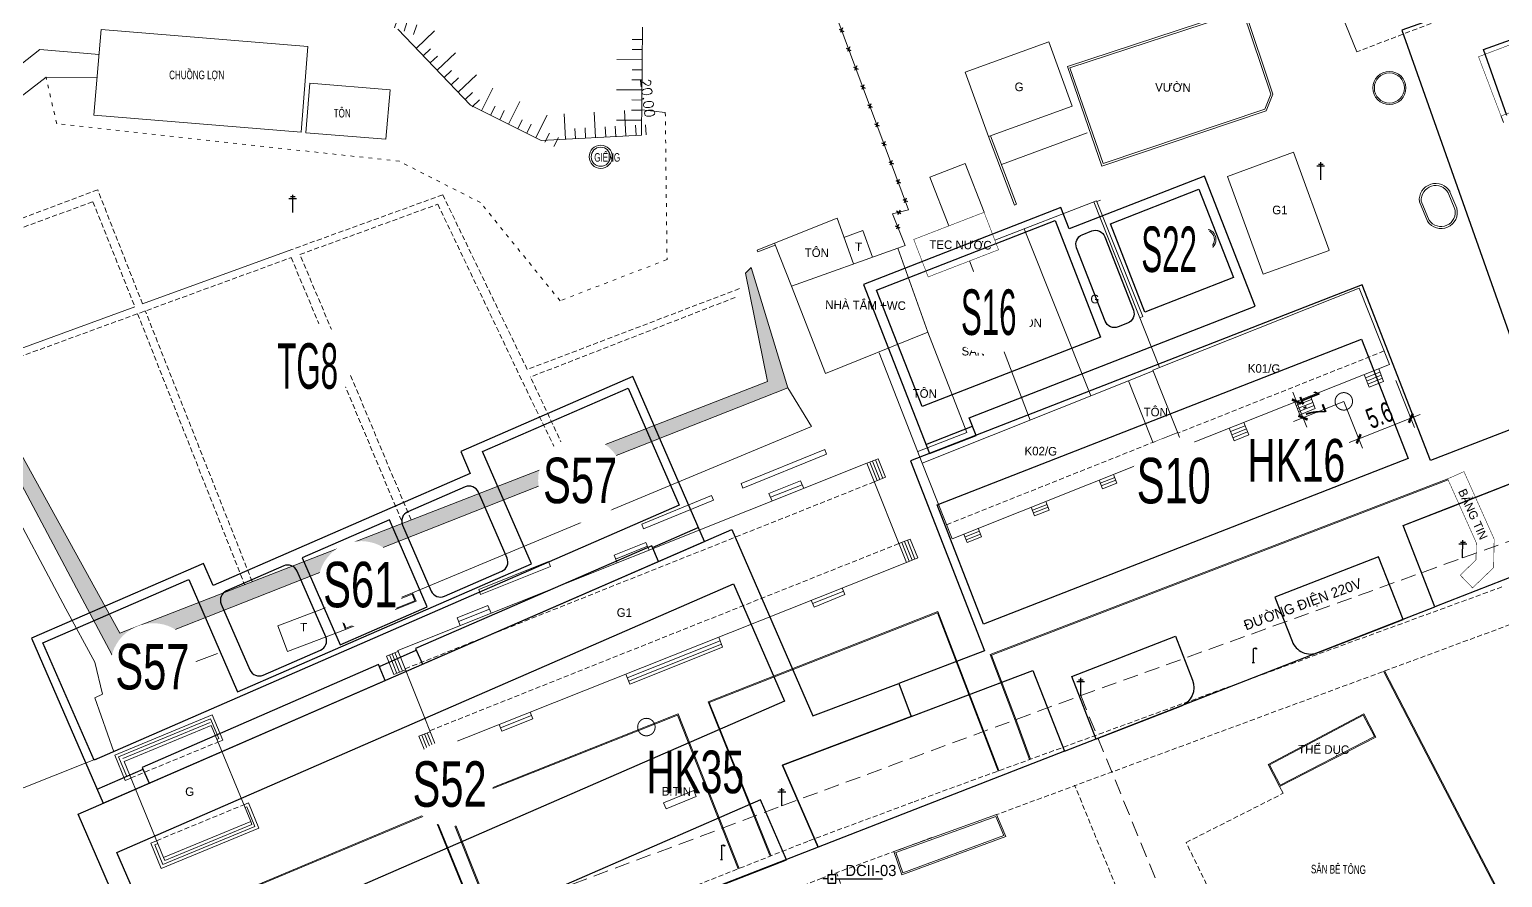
# Model space of a CAD drawing. Header units: inches. Extents: x 496359 to 501064, y 2374078 to 2377203.
# Drawn here: x 498577.7 to 498723.6, y 2376400.1 to 2376484 of the extents above; entities that cross this region are included whole.
import ezdxf
from ezdxf.enums import TextEntityAlignment as Align

# ---------------------------------------------------------------- set-up
doc = ezdxf.new("R2010")
doc.units = ezdxf.units.IN
doc.header["$MEASUREMENT"] = 0
doc.linetypes.add('ACAD_ISO03W100', pattern=[30, 12, -18])
doc.linetypes.add('DASHED', pattern=[0.75, 0.5, -0.25])
for name, color, linetype in [('cd', 7, 'Continuous'), ('chu', 6, 'Continuous'), ('MANH', 147, 'Continuous'), ('MOC - DC2', 1, 'Continuous'), ('NOI', 2, 'Continuous'), ('tl', 8, 'Continuous')]:
    doc.layers.add(name, color=color, linetype=linetype)
for name, color, linetype, lineweight in [('EG Text2', 7, 'Continuous', 18), ('ISO', 252, 'Continuous', 20), ('LC Dim', 8, 'Continuous', 18), ('LC Net dam 1', 30, 'Continuous', 30), ('LC Net manh', 239, 'Continuous', 5), ('manh1', 67, 'Continuous', 13)]:
    doc.layers.add(name, color=color, linetype=linetype, lineweight=lineweight)
doc.styles.add('dien giai', font='', dxfattribs={"width": 0.8})
doc.styles.add('EG Hai', font='')
doc.styles.get("Standard").update_dxf_attribs({"font": 'vnsimli.shx', "height": 2})
doc.styles.add('style1', font='')
doc.styles.get('dien giai').set_extended_font_data('.VnArial NarrowH')
doc.styles.get('EG Hai').set_extended_font_data('.VnArial NarrowH')
doc.styles.get('style1').set_extended_font_data('.VnAvantH')
doc.dimstyles.new('DIM300', dxfattribs={"dimscale": 0.5, "dimtxt": 2, "dimasz": 0.007, "dimexe": 1, "dimexo": 0, "dimgap": 0.4, "dimtad": 1, "dimtoh": 1, "dimdec": 1, "dimzin": 1, "dimdsep": 46, "dimtxsty": 'dien giai', "dimblk": 'rowdim', "dimcen": 2.5, "dimclrd": 256, "dimclre": 256, "dimclrt": 2, "dimazin": 0, "dimtfac": 1, "dimtdec": 1, "dimtix": 1, "dimtmove": 2, "dimatfit": 0, "dimldrblk": 'dot leader', "dimfxl": 2, "dimtolj": 1, "dimtzin": 0, "dimlwd": -1, "dimlwe": -1, "dimarcsym": 1})

# ---------------------------------------------------------------- blocks, each defined once
blk = doc.blocks.new('cdien')
at = {"layer": 'cd', "extrusion": (-0.000518657, 0.000768986, 1)}
for p, q in [((-0.46, 3.14, 0), (0.49, 3.14, 0)), ((0, 0), (0, 3.5, 0)), ((-0.8, 2.78, 0), (0.76, 2.78, 0))]:
    blk.add_line(p, q, dxfattribs=at)
blk = doc.blocks.new('r')
at = {"layer": 'tl', "color": 7}
for points in [[(0.18, -0.18), (-0.18, 0.18)], [(0.18, 0.18), (-0.18, -0.18)]]:
    blk.add_lwpolyline(points, dxfattribs=at)
blk = doc.blocks.new('t2')
at = {"layer": 'tl', "color": 250, "lineweight": 0}
for p, q in [((-2, 0), (-2, -1)), ((-1, 0), (-1, -1)), ((0, 0), (0, -2.5))]:
    blk.add_line(p, q, dxfattribs=at)
blk = doc.blocks.new('chieusang')
at = {"layer": 'cd', "extrusion": (-0.000518657, 0.000768986, 1)}
for p, q in [((-0.2, 0, 0), (0.2, 0, 0)), ((-0.03, 2.38, 0), (0.1, 2.57, 0)), ((-0.03, 2.38, 0), (-0.03, 0.03, 0)), ((0.1, 2.57, 0), (0.34, 2.61, 0)), ((0.34, 2.44, 0), (0.34, 2.61, 0)), ((0.34, 2.61, 0), (0.56, 2.54, 0)), ((0.54, 2.37, 0), (0.34, 2.44, 0)), ((0.58, 2.47, 0), (0.54, 2.37, 0)), ((0.56, 2.54, 0), (0.58, 2.47, 0))]:
    blk.add_line(p, q, dxfattribs=at)
blk = doc.blocks.new('MOC')
at = {"layer": 'MOC - DC2'}
for points in [[(-0.4, 0), (-0.9, 0)], [(0, 0.4), (0, 0.9)], [(0.4, 0), (5.03, 0)], [(0, -0.4), (0, -0.9)]]:
    blk.add_lwpolyline(points, dxfattribs=at)
blk.add_lwpolyline([(-0.4, -0.4), (0.4, -0.4), (0.4, 0.4), (-0.4, 0.4)], close=True, dxfattribs=at)
blk.add_circle((0, 0), 0.0868, dxfattribs=at)
blk = doc.blocks.new('Nền HT mới')
at = {"layer": 'MANH', "lineweight": 0}
h = blk.add_hatch(dxfattribs=at)
h.set_pattern_fill('HONEY', color=8, scale=3, style=0)
h.set_pattern_definition([(0, (200.56042, 141.38282), (0.5625, 0.3247595), [0.375, -0.75]), (120, (200.56042, 141.38282), (-0.5625, 0.3247595), [0.375, -0.75]), (60, (200.56042, 141.38282), (1e-09, 0.649519), [-0.75, 0.375])])
h.paths.add_polyline_path([(267.55, 167.78), (263.92, 179.69), (263.36, 179.13), (265.52, 168.41), (201.35, 143.5), (180.43, 181.37), (179.98, 181.17), (180.06, 180.84), (191.61, 158.22), (197.64, 146.89), (200.56, 141.38)])
at = {"layer": 'MANH', "lineweight": 0, "elevation": -28.38}
for points in [[(253.14, 203.49), (253.03, 192.81), (243.1, 192.28), (236.1, 195.76), (228.91, 203.3)], [(279.16, 181.88), (277.9, 185), (279.5, 185.39), (271.85, 205.88), (280.48, 210.16)], [(298.65, 189.74), (295.23, 199.58), (312.73, 205.34), (315.6, 196.85), (314.93, 195.2), (298.65, 189.74)], [(198.8, 194.77), (199.5, 203.25)], [(199.5, 203.25), (220, 201.56)], [(219.31, 193.08), (220, 201.56)], [(285.1, 199.03), (293.39, 202.05)], [(295.71, 195.68), (293.39, 202.05)], [(174.83, 185.66), (179.6, 190.38), (193.42, 201.27), (199.3, 200.78)], [(194.05, 198.55), (181.26, 188.68), (179.45, 183.48)], [(194.05, 198.55), (199.11, 198.51)], [(287.43, 192.66), (285.1, 199.03)], [(220.19, 197.95), (219.79, 193.04)], [(228.13, 197.3), (220.19, 197.95)], [(227.72, 192.39), (228.13, 197.3)], [(287.43, 192.66), (295.71, 195.68)], [(198.8, 194.77), (219.31, 193.08)], [(255.4, 195.05), (253.06, 195.32)], [(227.72, 192.39), (219.79, 193.04)], [(290, 185.88), (287.43, 192.66)], [(290.18, 185.95), (287.61, 192.73)], [(288.69, 189.89), (297.2, 193.02)], [(286.98, 185.16), (285.11, 189.98), (281.62, 188.63), (283.48, 183.81)], [(311.11, 188.72), (317.62, 191.11)], [(317.62, 191.11), (321.15, 181.4)], [(311.11, 188.72), (314.64, 179.02)], [(332.94, 187.1), (333.62, 185.48)], [(333.13, 187.18), (333.81, 185.56)], [(298.13, 186.3), (288.04, 182.41)], [(290, 185.88), (290.18, 185.95)], [(297.85, 186.19), (304.37, 169.78)], [(298.13, 186.3), (302.69, 174.83)], [(298.52, 186.36), (298.15, 186.24)], [(330.1, 186.21), (330.9, 184.27)], [(330.29, 186.25), (331.08, 184.35)], [(272.42, 184.57), (266.22, 182.09)], [(272.42, 184.57), (274.03, 180.05)], [(273.09, 182.68), (274.97, 183.36)], [(274.97, 183.36), (275.91, 180.72)], [(290.94, 183.53), (297.54, 166.98)], [(265.52, 168.41), (201.35, 143.5), (180.43, 181.37)], [(218.39, 181.47), (203.61, 176.08)], [(266.22, 182.09), (264.49, 181.41), (264.49, 181.41)], [(264.56, 181.23), (264.49, 181.41)], [(266.29, 181.9), (264.56, 181.23)], [(266.22, 182.09), (267.91, 177.86)], [(278.44, 181.62), (267.91, 177.86)], [(278.44, 181.62), (279.16, 181.88)], [(281.41, 173.3), (278.44, 181.62)], [(314.64, 179.02), (321.16, 181.39)], [(265.52, 168.41), (263.36, 179.13), (263.92, 179.69)], [(267.55, 167.78), (263.92, 179.69)], [(291.54, 164.58), (285.55, 180.35)], [(281.41, 173.3), (271.26, 169.2), (267.91, 177.86)], [(324.15, 177.64), (303.71, 169.52)], [(327.15, 170.09), (324.15, 177.64)], [(202.85, 175.8), (186.76, 169.92)], [(302.41, 174.72), (302.69, 174.83)], [(281.41, 173.3), (285.27, 163.37)], [(280.85, 160.32), (276.6, 171.24)], [(301.29, 168.47), (303.73, 169.45)], [(306.7, 161.97), (303.7, 169.52)], [(327.15, 170.09), (306.71, 161.96)], [(326.2, 169.34), (324.75, 168.76)], [(326.56, 168.42), (326.07, 169.66)], [(280.85, 160.32), (301.29, 168.47)], [(304.26, 160.99), (301.29, 168.47)], [(325.12, 167.84), (324.62, 169.09)], [(326.32, 169.03), (324.87, 168.45)], [(326.44, 168.72), (325, 168.15)], [(326.56, 168.42), (325.12, 167.84)], [(267.55, 167.78), (200.56, 141.38), (197.64, 146.89), (191.61, 158.22)], [(230.37, 147.48), (269.89, 163.96), (267.55, 167.78)], [(318.27, 165.12), (317.77, 166.36)], [(319.42, 166.64), (317.9, 166.04)], [(319.79, 165.72), (319.3, 166.97)], [(319.55, 166.34), (318.02, 165.73)], [(319.67, 166.03), (318.15, 165.43)], [(319.79, 165.72), (318.27, 165.12)], [(311.75, 162.53), (311.26, 163.77)], [(312.84, 164.03), (311.39, 163.45)], [(312.96, 163.72), (311.51, 163.14)], [(313.2, 163.11), (312.71, 164.35)], [(285.27, 163.37), (280.4, 161.47)], [(303.71, 162.38), (306.16, 163.35)], [(313.08, 163.41), (311.63, 162.84)], [(313.2, 163.11), (311.75, 162.53)], [(271.2, 161.68), (262.9, 158.31)], [(271.38, 161.21), (263.08, 157.85)], [(271.38, 161.21), (271.2, 161.68)], [(275.37, 160.31), (276.49, 160.75)], [(276.66, 158.7), (275.93, 160.53)], [(276.94, 158.81), (276.21, 160.64)], [(277.22, 158.92), (276.49, 160.75)], [(283.82, 152.84), (304.26, 160.99)], [(275.37, 160.31), (228.89, 141.78)], [(279.28, 150.5), (275.37, 160.31)], [(276.38, 158.59), (275.65, 160.42)], [(283.82, 152.84), (280.85, 160.32)], [(300.14, 158.35), (299.8, 159.2)], [(189.76, 157.64), (196.02, 145.91), (198.89, 140.6), (199.65, 137.44)], [(263.08, 157.85), (262.9, 158.31)], [(268.8, 158.58), (265.67, 157.33)], [(265.83, 156.95), (268.95, 158.19)], [(268.8, 158.58), (269.11, 157.81)], [(276.09, 158.47), (277.22, 158.92)], [(332.91, 158.76), (287.57, 141.36)], [(332.95, 158.67), (287.7, 141.3)], [(298.7, 157.78), (298.37, 158.63)], [(298.48, 158.33), (299.92, 158.91)], [(298.59, 158.06), (300.03, 158.63)], [(298.7, 157.78), (300.14, 158.35)], [(259.97, 157.13), (253.06, 154.28)], [(260.16, 156.66), (253.25, 153.81)], [(260.16, 156.66), (259.97, 157.13)], [(265.67, 157.33), (265.98, 156.56)], [(291.77, 155.67), (293.22, 156.24)], [(293.44, 155.68), (293.1, 156.53)], [(291.99, 155.11), (291.65, 155.96)], [(291.88, 155.39), (293.33, 155.96)], [(291.99, 155.11), (293.44, 155.68)], [(253.25, 153.81), (253.06, 154.28)], [(285.31, 152.45), (284.97, 153.3)], [(285.09, 153.01), (286.51, 153.58)], [(285.2, 152.73), (286.62, 153.3)], [(286.73, 153.02), (286.4, 153.87)], [(250.32, 151.21), (253.48, 152.47)], [(250.47, 150.83), (253.64, 152.09)], [(253.48, 152.47), (253.79, 151.71)], [(278.54, 152.36), (279.66, 152.8)], [(279.56, 150.61), (278.82, 152.47)], [(279.84, 150.72), (279.1, 152.58)], [(280.12, 150.83), (279.38, 152.69)], [(280.4, 150.95), (279.66, 152.8)], [(285.31, 152.45), (286.73, 153.02)], [(285.31, 152.45), (286.73, 153.02)], [(279.28, 150.5), (232.79, 132)], [(236.91, 147.8), (243.83, 150.57)], [(244.01, 150.1), (243.83, 150.57)], [(250.32, 151.21), (250.62, 150.44)], [(279.28, 150.5), (280.4, 150.95)], [(237.1, 147.33), (244.01, 150.1)], [(223.39, 144.69), (230.37, 147.48)], [(230.71, 146.64), (230.37, 147.48)], [(236.91, 147.8), (237.1, 147.33)], [(269.99, 146.41), (273.07, 147.64)], [(273.2, 147.3), (272.93, 147.97)], [(217.02, 144.22), (222.75, 146.38)], [(223.71, 143.84), (222.75, 146.38)], [(223.51, 144.63), (230.31, 147.35)], [(223.71, 143.84), (230.71, 146.64)], [(223.76, 143.97), (230.58, 146.7)], [(230.58, 146.7), (230.31, 147.35)], [(234.77, 145.01), (237.83, 146.23)], [(237.83, 146.23), (238.14, 145.47)], [(270.13, 146.07), (269.86, 146.75)], [(273.2, 147.3), (270.13, 146.07)], [(223.76, 143.97), (223.51, 144.63)], [(234.77, 145.01), (235.07, 144.24)], [(234.92, 144.63), (237.99, 145.85)], [(265.74, 121.48), (259.63, 136.68), (282.4, 145.63), (288.45, 129.88)], [(265.84, 121.51), (259.76, 136.62), (282.35, 145.5), (288.36, 129.84)], [(217.97, 141.68), (217.02, 144.22)], [(217.97, 141.68), (223.71, 143.84)], [(261.08, 142.1), (260.69, 143.1)], [(228.9, 141.67), (227.79, 141.22)], [(229.36, 139.73), (228.62, 141.56)], [(232.79, 132), (228.89, 141.78)], [(260.84, 142.72), (251.63, 139.05)], [(260.96, 142.41), (251.75, 138.74)], [(261.08, 142.1), (251.87, 138.44)], [(200.56, 141.38), (203.38, 138.61), (211.03, 141.46)], [(228.52, 139.39), (227.79, 141.22)], [(228.8, 139.5), (228.07, 141.33)], [(229.08, 139.62), (228.34, 141.44)], [(290, 135.04), (287.57, 141.36)], [(290.09, 135.07), (287.7, 141.3)], [(229.65, 139.85), (228.52, 139.39)], [(251.87, 138.44), (251.48, 139.44)], [(356.93, 109.71), (345.34, 103.48), (326.55, 139.71)], [(355.86, 109.24), (345.38, 103.62), (326.64, 139.75)], [(199.65, 137.44), (198.89, 137.08), (200.76, 131.73), (185.87, 125.83)], [(202.46, 129.14), (201.88, 128.9), (200.85, 131.41), (210.52, 135.39), (211.55, 132.89), (211.08, 132.69)], [(202.34, 129.42), (202.04, 129.29), (201.24, 131.24), (210.36, 135), (211.16, 133.05), (210.96, 132.97)], [(201.65, 131.09), (210.3, 134.65)], [(201.78, 130.79), (210.42, 134.35)], [(201.78, 130.79), (210.42, 134.35)], [(214.33, 124.85), (210.42, 134.35)], [(262.71, 120.19), (256.67, 135.49), (233.77, 126.4), (239.9, 110.97)], [(262.61, 120.15), (256.61, 135.36), (233.9, 126.35), (240, 111.01)], [(239.21, 133.79), (238.95, 134.45)], [(239.08, 134.11), (242.15, 135.34)], [(242.28, 135.01), (239.21, 133.79)], [(242.28, 135.01), (242.02, 135.67)], [(290, 135.04), (291.48, 130.97)], [(290.09, 135.07), (291.58, 131.01)], [(316.26, 128.31), (315.13, 130.5), (324.59, 135.51), (325.78, 133.2), (316.26, 128.31)], [(232.1, 133.73), (230.99, 133.28)], [(231.74, 131.43), (230.99, 133.28)], [(232.02, 131.54), (231.27, 133.4)], [(232.29, 131.65), (231.55, 133.51)], [(232.57, 131.77), (231.82, 133.62)], [(325.78, 133.2), (316.26, 128.31)], [(232.85, 131.88), (231.74, 131.43)], [(201.78, 130.79), (205.69, 121.29)], [(255.23, 126.69), (258.22, 127.91)], [(255.47, 126.08), (258.47, 127.3)], [(258.47, 127.3), (258.22, 127.91)], [(316.61, 127.63), (316.26, 128.31)], [(205.01, 122.94), (204.43, 122.7), (205.46, 120.2), (215.14, 124.18), (214.11, 126.69), (213.63, 126.49)], [(205.12, 122.66), (204.82, 122.54), (205.62, 120.59), (214.75, 124.35), (213.94, 126.29), (213.74, 126.21)], [(219.76, 102.37), (217.76, 107.11), (213.42, 117.91), (232.37, 125.85), (238.67, 110.46)], [(219.85, 102.41), (217.85, 107.15), (213.55, 117.86), (232.32, 125.72), (238.58, 110.43)], [(255.47, 126.08), (255.23, 126.69)], [(205.69, 121.29), (214.33, 124.85)], [(205.81, 120.99), (214.45, 124.55)], [(214.33, 124.85), (214.45, 124.55)], [(205.69, 121.29), (205.81, 120.99)]]:
    blk.add_lwpolyline(points, dxfattribs=at)
at = {"layer": 'MANH', "color": 2, "linetype": 'DASHED', "lineweight": 0, "elevation": -28.38}
blk.add_lwpolyline([(383.69, 232.97), (386.63, 224.98), (323.9, 201.05)], dxfattribs=at)
at = {"layer": 'MANH', "color": 1, "linetype": 'DASHED', "lineweight": 0, "ltscale": 3, "elevation": -28.38}
for points in [[(92.05, 52.59), (119.84, 64.48), (146.69, 76.35), (173.15, 88.06), (201.06, 100.39), (229.35, 112.33), (266.95, 126.39), (296.55, 137.3), (334.39, 150.94), (394.99, 172.54), (493.57, 208.22), (554.51, 229.52), (562.77, 214.46), (570.46, 194.28), (580.63, 169.79), (591.55, 141.92), (602.45, 113.39), (610.19, 94.18)], [(296.55, 137.3), (308.63, 107.72), (320.94, 78.75), (295.28, 58.9), (270.43, 45.09), (239.68, 32.37), (209.79, 20.25), (183.93, 9.6), (120.59, -15.78), (90.69, -27.72), (65.23, -38.06), (38.28, -49.14), (9.68, -60.81), (-18.05, -71.82), (-45.98, -83.15), (-74.53, -95.17)]]:
    blk.add_lwpolyline(points, dxfattribs=at)
at = {"layer": 'MANH', "color": 2, "lineweight": 0, "elevation": -28.38}
for points in [[(323.9, 201.05), (319.69, 211.43), (319.26, 212.5)], [(338.43, 194.06), (338.19, 194.69)]]:
    blk.add_lwpolyline(points, dxfattribs=at)
at = {"layer": 'MANH', "color": 2, "lineweight": 0, "const_width": 0.05, "elevation": -28.38}
blk.add_lwpolyline([(370.18, 189.29), (366.1, 187.74), (360.26, 203.08), (364.32, 204.62), (362.12, 210.5), (356.19, 208.25), (355.61, 209.78), (341.31, 204.35), (341.89, 202.81), (335.96, 200.56), (338.19, 194.69), (342.25, 196.23), (348.08, 180.89), (343.79, 179.26), (347.6, 169.96), (373.75, 179.9), (370.18, 189.29)], dxfattribs=at)
at = {"layer": 'MANH', "lineweight": 0, "elevation": -28.38}
for points in [[(298.77, 190), (295.49, 199.45), (312.61, 205.08), (315.38, 196.85), (314.78, 195.36)], [(316.3, 128.45), (315.27, 130.46), (324.54, 135.38), (325.64, 133.25)], [(278.04, 121.86), (278.84, 119.56), (289.12, 123.36), (288.22, 125.52)], [(278.23, 121.77), (278.93, 119.75), (288.92, 123.44), (288.13, 125.33)]]:
    blk.add_lwpolyline(points, close=True, dxfattribs=at)
at = {"layer": 'MANH', "linetype": 'ACAD_ISO03W100', "lineweight": 0, "ltscale": 0.03, "elevation": -28.38}
blk.add_lwpolyline([(255.4, 195.05), (255.57, 180.48), (244.97, 176.4), (237.08, 186.13), (229.05, 190.21), (195.11, 193.93), (194.05, 198.55)], dxfattribs=at)
at = {"layer": 'MANH', "linetype": 'DASHED', "lineweight": 0, "elevation": -28.38}
for points in [[(203.61, 176.08), (199.17, 187.38), (180.88, 180.55)], [(262.74, 177.6), (241.72, 169.59), (233.35, 186.89), (218.39, 181.47)], [(181.28, 179.83), (198.7, 186.21), (202.85, 175.8)], [(219.21, 180.98), (232.86, 185.96), (241.09, 168.72)], [(230.21, 154.7), (219.21, 180.98)], [(187.12, 169.27), (218.33, 180.67), (229.38, 154.38)], [(262.32, 176.73), (242.04, 168.85)], [(203.12, 175.12), (213.72, 148.3)], [(214.47, 148.6), (203.88, 175.4)], [(326.62, 171.43), (306.18, 163.3)], [(245.1, 160.48), (241.09, 168.72)], [(245.85, 160.77), (242.04, 168.85)], [(283.27, 154.23), (303.71, 162.38)], [(276.09, 158.47), (229.61, 139.95)], [(278.54, 152.36), (232.06, 133.83)], [(202.45, 129.15), (211.09, 132.71)], [(319.87, 69.79), (295.95, 128.45)], [(335.13, 112.35), (334.48, 113.62), (326.09, 109.26), (325.61, 110.2), (315.64, 105.15), (306.99, 122.76), (316.61, 127.63)], [(205.01, 122.94), (213.65, 126.5)]]:
    blk.add_lwpolyline(points, dxfattribs=at)
at = {"layer": 'MANH', "color": 1, "linetype": 'DASHED', "lineweight": 0, "const_width": 0.05, "elevation": -28.38}
blk.add_lwpolyline([(288.41, 181.45), (281.44, 178.76), (280.01, 182.47), (286.98, 185.16), (288.41, 181.45)], dxfattribs=at)
at = {"layer": 'MANH', "lineweight": 0, "const_width": 0.05, "elevation": -28.38}
blk.add_lwpolyline([(332.91, 158.76), (335.74, 152.44), (335.71, 150.74), (334.15, 149.23), (335.37, 147.97), (337.46, 149.98), (337.51, 152.8), (334.52, 159.48), (332.93, 158.78)], dxfattribs=at)
at = {"layer": 'MANH', "color": 3, "linetype": 'DASHED', "lineweight": 0, "elevation": -28.38}
for points in [[(116.69, 56.56), (131.71, 63.03), (142.08, 67.57), (154.42, 73.1), (167.02, 78.93), (181.02, 85.32), (193.82, 91.09), (206.39, 96.65), (218.78, 102.04), (232.2, 107.82), (246.18, 113.54), (258.58, 118.56), (269.62, 122.92), (280.04, 126.8), (338.39, 148.1)], [(339.11, 144.35), (288.22, 125.52)], [(281.81, 123.25), (270.9, 119.23), (260.65, 115.16), (247.18, 109.64), (234.16, 104.27), (219.66, 98.25), (208.12, 93.11), (195.09, 87.28), (183.09, 81.93), (168.15, 75.15), (156.14, 69.52), (143.07, 63.7), (130.27, 58.14)], [(278.04, 121.86), (278.04, 121.86)], [(275.54, 111.75), (272.35, 119.75)]]:
    blk.add_lwpolyline(points, dxfattribs=at)
at = {"layer": 'MANH', "lineweight": 0}
for centre, radius in [((327.13, 197.47, -2.05), 1.64), ((327.13, 197.47, -2.05), 1.49), ((249, 190.66, -8.48), 1.15), ((249, 190.66, -8.48), 0.948), ((308.89, 182.46, -1.98), 1.06), ((308.89, 182.46, -1.98), 0.915)]:
    blk.add_circle(centre, radius, dxfattribs=at)
for centre, radius, start, end in [((331.72, 186.38, -2.09), 1.63, 29.6501, 186.0163), ((331.72, 186.38, -2.09), 1.43, 29.6501, 184.8893), ((332.25, 185.16, -2.09), 1.61, 213.3469, 14.4511), ((332.25, 185.16, -2.09), 1.41, 213.3469, 14.4511)]:
    blk.add_arc(centre, radius, start, end, dxfattribs=at)
at = {"layer": 'cd', "lineweight": 0}
for name, p, xscale, yscale, zscale, rotation in [('cdien', (320.33, 188.37, -1.99), 0.5, 0.5, 0.5, 359.8940276752251), ('cdien', (218.5, 185.14, -4.66), 0.5, 0.5, 0.5, 0.152441407077486), ('cdien', (334.39, 150.94, -0.85), 0.5, 0.5, 0.5, 359.2672157837458), ('chieusang', (313.66, 140.59, -1.48), 0.5499999999883585, 0.5499999999883585, 0.5499999999883585, 359.8380142929382), ('cdien', (296.55, 137.3, -1.6), 0.5, 0.5, 0.5, 359.8940276752251), ('cdien', (266.95, 126.39, -1.52), 0.5, 0.5, 0.5, 0.152441407077486), ('chieusang', (260.97, 121.08, -1.32), 0.5499999999883585, 0.5499999999883585, 0.5499999999883585, 359.8380142929382)]:
    blk.add_blockref(name, p, dxfattribs=dict(at, xscale=xscale, yscale=yscale, zscale=zscale, rotation=rotation))
at = {"layer": 'MOC - DC2', "lineweight": 0}
blk.add_blockref('MOC', (271.89, 119.15, -1.51), dxfattribs=at)
at = {"layer": 'NOI', "lineweight": 0}
for name, p, rotation in [('t2', (228.57, 203.42, -28.38), 161.0178611551371), ('t2', (230.73, 201.39, -28.38), 133.6685437151883), ('r', (272.86, 203.18, -2.26), 110.4797575865311), ('t2', (253.11, 200.27, -28.38), 269.4067388070168), ('r', (273.56, 201.3, -2.26), 110.4797575865311), ('t2', (232.8, 199.22, -28.38), 133.6685437151883), ('t2', (234.88, 197.05, -28.38), 133.6685437151883), ('t2', (253.08, 197.27, -28.38), 269.4067388070168), ('r', (274.26, 199.43, -2.26), 110.4797575865311), ('t2', (237.2, 195.22, -28.38), 153.5511473736087), ('r', (274.96, 197.56, -2.26), 110.4797575865311), ('t2', (239.88, 193.88, -28.38), 153.5511473736087), ('t2', (253.05, 194.27, -28.38), 269.4067388070168), ('r', (275.66, 195.68, -2.26), 110.4797575865311), ('t2', (242.57, 192.55, -28.38), 153.5511473736087), ('t2', (245.5, 192.41, -28.38), 183.0368467842198), ('t2', (248.5, 192.57, -28.38), 183.0368467842198), ('t2', (251.5, 192.73, -28.38), 183.0368467842198), ('r', (276.36, 193.81, -2.26), 110.4797575865311), ('r', (277.06, 191.94, -2.26), 110.4797575865311), ('r', (277.76, 190.06, -2.26), 110.4797575865311), ('r', (278.46, 188.19, -2.26), 110.4797575865311), ('r', (278.52, 185.15, -2.26), 13.66678110070635), ('r', (279.16, 186.32, -2.26), 110.4797575865311), ('r', (278.41, 183.73, -2.26), 111.8372890909935)]:
    blk.add_blockref(name, p, dxfattribs=dict(at, rotation=rotation))
at = {"layer": 'chu', "color": 6, "lineweight": 0, "style": 'style1', "width": 0.7}
for s, p in [('CHUåNG LîN', (206.25, 198.34, -28.38)), ('T¤N', (222.55, 194.55, -28.38)), ('GIÕNG', (248.36, 190.17, -28.38))]:
    blk.add_text(s, height=0.85, dxfattribs=at).set_placement(p)
at = {"layer": 'chu', "color": 6, "lineweight": 0, "style": 'style1'}
for s, height, rotation, p in [('G', 0.85, 359.2672, (290, 197.16, -28.38)), ('V¦êN', 0.85, 359.2672, (303.92, 197.12, -28.38)), ('G1', 0.85, 359.2672, (315.52, 184.97, -28.38)), ('TEC N¦íC', 0.85, 359.2672, (281.55, 181.55, -28.38)), ('T¤N', 0.85, 359.2672, (269.2, 180.75, -28.38)), ('T', 0.85, 359.2672, (274.2, 181.32, -28.38)), ('NHµ T¾M +WC', 0.85, 359.2672, (271.24, 175.59, -28.38)), ('G', 0.85, 359.2672, (297.51, 176.15, -28.38)), ('T¤N', 0.85, 359.2672, (290.3, 173.81, -28.38)), ('S¢N', 0.85, 359.2672, (284.74, 170.99, -28.38)), ('K01/G', 0.85, 359.2672, (313.1, 169.29, -28.38)), ('T¤N', 0.85, 359.2672, (279.9, 166.81, -28.38)), ('T¤N', 0.85, 359.2672, (302.78, 164.97, -28.38)), ('K02/G', 0.85, 359.2672, (290.98, 161.11, -28.38)), ('B¶NG TIN', 0.85, 294.2264, (333.92, 157.54, -28.38)), ('§¦êNG §IÖN 220V', 1, 20.2362, (312.93, 143.75, -28.38)), ('G1', 0.85, 359.2672, (250.58, 145.11, -28.38)), ('T', 0.85, 359.2672, (219.21, 143.66, -28.38)), ('THÓ DôC', 0.85, 359.2672, (318.09, 131.58, -28.38)), ('G', 0.85, 359.2672, (207.83, 127.38, -28.38)), ('B.TIN', 0.85, 359.2672, (255.04, 127.41, -28.38))]:
    blk.add_text(s, height=height, rotation=rotation, dxfattribs=at).set_placement(p)
blk.add_text('HOA', height=0.85, dxfattribs=at).set_placement((225.78, 145.31, -1.66))
at = {"layer": 'chu', "color": 6, "lineweight": 0, "style": 'style1', "width": 0.7}
blk.add_text('S¢N B£ T¤NG', height=0.85, rotation=359.2672, dxfattribs=at).set_placement((319.36, 119.71, -28.38))
at = {"layer": 'manh1', "lineweight": 0}
blk.add_text('20.00', height=1, rotation=277.1475, dxfattribs=at).set_placement((253.66, 196.47, -28.38), align=Align.MIDDLE)
at = {"layer": 'MOC - DC2', "lineweight": 0, "style": 'style1'}
blk.add_text('DCII-03', height=1.1, dxfattribs=at).set_placement((273.23, 119.44, -1.51))
blk = doc.blocks.new('rowdim')
blk.add_line((-200, 0), (200, 0))
at = {"const_width": 50}
blk.add_lwpolyline([(-71, -71), (71, 71)], dxfattribs=at)
blk = doc.blocks.new('*D351')
at = {"layer": 'Defpoints', "color": 0, "transparency": 16777216}
for p in [(498713.08, 2376449.26), (498707.92, 2376447.21), (498714.56, 2376445.55)]:
    blk.add_point(p, dxfattribs=at)
at = {"layer": 'LC Dim', "transparency": 16777216}
for p, q in [((498713.08, 2376449.26), (498714.93, 2376444.62)), ((498707.92, 2376447.21), (498709.76, 2376442.57)), ((498709.4, 2376443.5), (498714.55, 2376445.55))]:
    blk.add_line(p, q, dxfattribs=at)
at = {"layer": 'LC Dim', "transparency": 16777216, "xscale": 0.005, "yscale": 0.005, "zscale": 0.005}
for p, rotation in [((498714.56, 2376445.55), 21.67430378849573), ((498709.39, 2376443.5), 201.6743037884957)]:
    blk.add_blockref('rowdim', p, dxfattribs=dict(at, rotation=rotation))
at = {"layer": 'LC Dim', "color": 2, "transparency": 16777216, "insert": (498711.45, 2376445.84), "char_height": 2, "attachment_point": 5, "rotation": 21.6743, "style": 'dien giai'}
blk.add_mtext('\\A1;5.6', dxfattribs=at)
blk = doc.blocks.new('dot leader')
at = {"const_width": 50}
blk.add_lwpolyline([(-25, 0, 1), (25, 0, 1)], format="xyb", close=True, dxfattribs=at)
blk = doc.blocks.new('*D352')
at = {"layer": 'Defpoints', "color": 0, "transparency": 16777216}
for p in [(498707.28, 2376448.81), (498703.23, 2376447.2), (498707.92, 2376447.21)]:
    blk.add_point(p, dxfattribs=at)
at = {"layer": 'LC Dim', "transparency": 16777216}
for p, q in [((498707.28, 2376448.81), (498702.3, 2376446.83)), ((498707.92, 2376447.21), (498702.94, 2376445.23)), ((498703.23, 2376447.2), (498703.23, 2376447.21)), ((498703.87, 2376445.6), (498703.23, 2376447.2)), ((498703.87, 2376445.59), (498703.87, 2376445.59))]:
    blk.add_line(p, q, dxfattribs=at)
at = {"layer": 'LC Dim', "transparency": 16777216, "xscale": 0.005, "yscale": 0.005, "zscale": 0.005}
for p, rotation in [((498703.23, 2376447.2), 291.6743037824426), ((498703.87, 2376445.6), 111.6743037824426)]:
    blk.add_blockref('rowdim', p, dxfattribs=dict(at, rotation=rotation))
at = {"layer": 'LC Dim', "color": 2, "transparency": 16777216, "insert": (498704.85, 2376446.92), "char_height": 2, "attachment_point": 5, "rotation": 291.6743, "style": 'dien giai'}
blk.add_mtext('\\A1;1.7', dxfattribs=at)

msp = doc.modelspace()

# ---------------------------------------------------------------- linework, layer by layer
at = {"layer": 'LC Net dam 1'}
for points in [[(498771.23, 2376446.61), (498753.09, 2376497.91), (498713.66, 2376483.97), (498731.81, 2376432.67), (498735.86, 2376434.25)], [(498731.81, 2376432.67), (498716.92, 2376426.87), (498713.79, 2376434.91), (498728.93, 2376440.81)], [(498616.63, 2376421.18), (498640.04, 2376431.37), (498639.36, 2376432.92), (498615.95, 2376422.74)], [(498677.11, 2376420.57), (498680.23, 2376412.57), (498655.84, 2376403.06), (498652.31, 2376411.18)]]:
    msp.add_lwpolyline(points, close=True, dxfattribs=at)
for points in [[(498724.07, 2376475.53), (498721.76, 2376482.06), (498724.42, 2376483)], [(498666.52, 2376442.95), (498671.13, 2376444.75)], [(498639.44, 2376432.74), (498643.97, 2376434.71)], [(498612.37, 2376420.96), (498616.03, 2376422.56)], [(498584.43, 2376408.8), (498588.96, 2376410.78)]]:
    msp.add_lwpolyline(points, dxfattribs=at)
at = {"layer": 'LC Net dam 1', "const_width": 0.1}
for points in [[(498707.05, 2376447.21, 1), (498708.78, 2376447.21, 1)], [(498637.96, 2376414.96, 1), (498639.69, 2376414.96, 1)]]:
    msp.add_lwpolyline(points, format="xyb", close=True, dxfattribs=at)
at = {"layer": 'LC Net dam 1'}
for points in [[(498701.09, 2376427.81), (498702.79, 2376423.46, 0.414214), (498705.38, 2376422.33), (498713.78, 2376425.6), (498711.36, 2376431.81)], [(498680.97, 2376419.97), (498691.24, 2376423.97), (498692.93, 2376419.62, -0.414213), (498691.79, 2376417.03), (498683.39, 2376413.76)], [(498650.12, 2376407.75), (498630.11, 2376399.04), (498631.59, 2376395.63, 0.402893), (498634.15, 2376394.57), (498652.71, 2376401.8)]]:
    msp.add_lwpolyline(points, format="xyb", close=True, dxfattribs=at)

# ---------------------------------------------------------------- block references
at = {"layer": 'LC Net manh'}
msp.add_blockref('Nền HT mới', (498385.3, 2376280.77, 2.92), dxfattribs=at)

# ---------------------------------------------------------------- texts
at = {"layer": 'EG Text2', "style": 'EG Hai', "width": 0.8}
for s, p in [('hk16', (498703.21, 2376441.37, -25.45)), ('hk35', (498643.66, 2376410.52, 83.84))]:
    msp.add_text(s, height=4.224, rotation=0, dxfattribs=at).set_placement(p, align=Align.MIDDLE_CENTER)

# ---------------------------------------------------------------- dimensions: what is measured, and where the dimension line sits
at = {"layer": 'LC Dim'}
for p2, distance, picture, middle in [((498707.28, 2376448.81, -25.45), 4.36, '*D352', (498704.85, 2376446.92, -25.45)), ((498713.08, 2376449.26, -25.45), -3.99, '*D351', (498711.45, 2376445.84, -25.45))]:
    dim = msp.add_aligned_dim(p1=(498707.92, 2376447.21, -25.45), p2=p2, distance=distance, dimstyle='DIM300', override={"dimscale": 1, "dimasz": 0.005, "dimpost": ''}, dxfattribs=at)
    dim.commit()
    dim.dimension.update_dxf_attribs({"geometry": picture, "text_midpoint": middle})

# ---------------------------------------------------------------- next in the draw order: wipeouts: each hides what was drawn before it
at = {"ltscale": 500}
for points, z in [([(498687.69, 2376459.33), (498687.23, 2376459.88), (498686.97, 2376460.28), (498686.74, 2376460.77), (498686.57, 2376461.3), (498686.48, 2376461.79), (498686.45, 2376462.23), (498686.47, 2376462.76), (498686.53, 2376463.17), (498686.68, 2376463.74), (498686.81, 2376464.05), (498687.03, 2376464.49), (498687.3, 2376464.88), (498687.68, 2376465.32), (498688.08, 2376465.68), (498688.56, 2376466), (498689.01, 2376466.23), (498689.45, 2376466.39), (498689.84, 2376466.49), (498690.35, 2376466.56), (498690.78, 2376466.57), (498691.19, 2376466.54), (498691.73, 2376466.44), (498692.14, 2376466.31), (498692.53, 2376466.15), (498693.11, 2376465.8), (498693.37, 2376465.61), (498693.67, 2376465.34), (498693.93, 2376465.06), (498694.19, 2376464.71), (498694.44, 2376464.3), (498694.6, 2376463.96), (498694.72, 2376463.61), (498694.84, 2376463.16), (498694.9, 2376462.75), (498694.92, 2376462.17), (498694.86, 2376461.62), (498694.76, 2376461.19), (498694.65, 2376460.84), (498694.45, 2376460.39), (498694.23, 2376460.01), (498694.02, 2376459.73), (498693.69, 2376459.34), (498693.42, 2376459.1), (498693.01, 2376458.79), (498692.74, 2376458.63), (498692.48, 2376458.5), (498692.18, 2376458.37), (498691.83, 2376458.25), (498691.5, 2376458.17), (498691.15, 2376458.12), (498690.8, 2376458.1), (498690.51, 2376458.1), (498690.08, 2376458.14), (498689.72, 2376458.21), (498689.31, 2376458.32), (498688.92, 2376458.48), (498688.44, 2376458.74), (498688.22, 2376458.88), (498687.91, 2376459.12)], -373.04), ([(498669.82, 2376453.1), (498669.36, 2376453.65), (498669.11, 2376454.05), (498668.87, 2376454.55), (498668.7, 2376455.07), (498668.61, 2376455.57), (498668.58, 2376456.01), (498668.6, 2376456.53), (498668.66, 2376456.94), (498668.82, 2376457.51), (498668.94, 2376457.83), (498669.16, 2376458.26), (498669.43, 2376458.66), (498669.81, 2376459.09), (498670.22, 2376459.45), (498670.69, 2376459.77), (498671.14, 2376460), (498671.58, 2376460.16), (498671.97, 2376460.26), (498672.48, 2376460.33), (498672.91, 2376460.34), (498673.32, 2376460.31), (498673.86, 2376460.21), (498674.27, 2376460.08), (498674.66, 2376459.92), (498675.25, 2376459.57), (498675.51, 2376459.38), (498675.8, 2376459.11), (498676.06, 2376458.83), (498676.32, 2376458.48), (498676.57, 2376458.07), (498676.73, 2376457.73), (498676.86, 2376457.38), (498676.97, 2376456.93), (498677.03, 2376456.52), (498677.05, 2376455.94), (498676.99, 2376455.39), (498676.89, 2376454.96), (498676.78, 2376454.61), (498676.58, 2376454.16), (498676.36, 2376453.79), (498676.16, 2376453.5), (498675.82, 2376453.11), (498675.55, 2376452.87), (498675.15, 2376452.57), (498674.87, 2376452.4), (498674.62, 2376452.27), (498674.31, 2376452.14), (498673.96, 2376452.03), (498673.63, 2376451.95), (498673.28, 2376451.89), (498672.93, 2376451.87), (498672.64, 2376451.87), (498672.21, 2376451.91), (498671.85, 2376451.98), (498671.44, 2376452.09), (498671.05, 2376452.25), (498670.57, 2376452.51), (498670.35, 2376452.65), (498670.05, 2376452.89)], -406.18), ([(498602.35, 2376447.77), (498601.89, 2376448.32), (498601.63, 2376448.72), (498601.4, 2376449.21), (498601.23, 2376449.74), (498601.14, 2376450.23), (498601.1, 2376450.67), (498601.13, 2376451.2), (498601.19, 2376451.61), (498601.34, 2376452.18), (498601.47, 2376452.49), (498601.69, 2376452.93), (498601.96, 2376453.32), (498602.34, 2376453.76), (498602.74, 2376454.12), (498603.21, 2376454.44), (498603.67, 2376454.67), (498604.11, 2376454.83), (498604.5, 2376454.93), (498605.01, 2376455), (498605.44, 2376455.01), (498605.85, 2376454.98), (498606.39, 2376454.88), (498606.8, 2376454.75), (498607.19, 2376454.59), (498607.77, 2376454.24), (498608.03, 2376454.05), (498608.33, 2376453.78), (498608.59, 2376453.5), (498608.85, 2376453.15), (498609.1, 2376452.74), (498609.26, 2376452.4), (498609.38, 2376452.05), (498609.5, 2376451.59), (498609.56, 2376451.19), (498609.58, 2376450.61), (498609.52, 2376450.06), (498609.42, 2376449.63), (498609.31, 2376449.28), (498609.11, 2376448.83), (498608.89, 2376448.45), (498608.68, 2376448.17), (498608.35, 2376447.78), (498608.08, 2376447.54), (498607.67, 2376447.23), (498607.4, 2376447.06), (498607.14, 2376446.94), (498606.84, 2376446.81), (498606.49, 2376446.69), (498606.16, 2376446.61), (498605.81, 2376446.56), (498605.46, 2376446.54), (498605.17, 2376446.54), (498604.74, 2376446.58), (498604.38, 2376446.65), (498603.97, 2376446.76), (498603.58, 2376446.92), (498603.1, 2376447.18), (498602.88, 2376447.32), (498602.57, 2376447.56)], -268.4), ([(498629.34, 2376436.44), (498628.88, 2376436.99), (498628.63, 2376437.39), (498628.39, 2376437.88), (498628.22, 2376438.41), (498628.13, 2376438.9), (498628.1, 2376439.34), (498628.12, 2376439.87), (498628.18, 2376440.28), (498628.34, 2376440.85), (498628.46, 2376441.17), (498628.68, 2376441.6), (498628.95, 2376441.99), (498629.33, 2376442.43), (498629.73, 2376442.79), (498630.21, 2376443.11), (498630.66, 2376443.34), (498631.1, 2376443.5), (498631.49, 2376443.6), (498632, 2376443.67), (498632.43, 2376443.68), (498632.84, 2376443.65), (498633.38, 2376443.55), (498633.79, 2376443.42), (498634.18, 2376443.26), (498634.77, 2376442.91), (498635.03, 2376442.72), (498635.32, 2376442.45), (498635.58, 2376442.17), (498635.84, 2376441.82), (498636.09, 2376441.41), (498636.25, 2376441.07), (498636.38, 2376440.72), (498636.49, 2376440.27), (498636.55, 2376439.86), (498636.57, 2376439.28), (498636.51, 2376438.73), (498636.41, 2376438.3), (498636.3, 2376437.95), (498636.1, 2376437.5), (498635.88, 2376437.12), (498635.67, 2376436.84), (498635.34, 2376436.45), (498635.07, 2376436.21), (498634.67, 2376435.9), (498634.39, 2376435.74), (498634.14, 2376435.61), (498633.83, 2376435.48), (498633.48, 2376435.36), (498633.15, 2376435.28), (498632.8, 2376435.23), (498632.45, 2376435.21), (498632.16, 2376435.21), (498631.73, 2376435.25), (498631.37, 2376435.32), (498630.96, 2376435.43), (498630.57, 2376435.59), (498630.09, 2376435.85), (498629.87, 2376435.99), (498629.56, 2376436.23)], -373.04), ([(498688.15, 2376436.42), (498687.69, 2376436.97), (498687.44, 2376437.37), (498687.2, 2376437.87), (498687.03, 2376438.39), (498686.94, 2376438.89), (498686.91, 2376439.33), (498686.93, 2376439.85), (498686.99, 2376440.26), (498687.15, 2376440.83), (498687.27, 2376441.15), (498687.5, 2376441.58), (498687.76, 2376441.98), (498688.14, 2376442.42), (498688.55, 2376442.77), (498689.02, 2376443.09), (498689.47, 2376443.32), (498689.91, 2376443.48), (498690.3, 2376443.58), (498690.81, 2376443.65), (498691.24, 2376443.66), (498691.65, 2376443.63), (498692.19, 2376443.53), (498692.61, 2376443.4), (498692.99, 2376443.24), (498693.58, 2376442.9), (498693.84, 2376442.7), (498694.13, 2376442.43), (498694.39, 2376442.15), (498694.65, 2376441.8), (498694.9, 2376441.39), (498695.06, 2376441.05), (498695.19, 2376440.7), (498695.3, 2376440.25), (498695.36, 2376439.85), (498695.38, 2376439.27), (498695.32, 2376438.72), (498695.22, 2376438.28), (498695.11, 2376437.93), (498694.91, 2376437.48), (498694.69, 2376437.11), (498694.49, 2376436.82), (498694.15, 2376436.44), (498693.89, 2376436.19), (498693.48, 2376435.89), (498693.2, 2376435.72), (498692.95, 2376435.59), (498692.64, 2376435.46), (498692.29, 2376435.35), (498691.96, 2376435.27), (498691.61, 2376435.21), (498691.26, 2376435.19), (498690.97, 2376435.19), (498690.54, 2376435.23), (498690.18, 2376435.3), (498689.77, 2376435.42), (498689.38, 2376435.57), (498688.9, 2376435.83), (498688.68, 2376435.98), (498688.38, 2376436.22)], -265.66), ([(498607.56, 2376426.13), (498607.1, 2376426.68), (498606.85, 2376427.08), (498606.61, 2376427.57), (498606.44, 2376428.1), (498606.35, 2376428.59), (498606.32, 2376429.03), (498606.34, 2376429.56), (498606.4, 2376429.97), (498606.56, 2376430.54), (498606.68, 2376430.85), (498606.9, 2376431.29), (498607.17, 2376431.68), (498607.55, 2376432.12), (498607.95, 2376432.48), (498608.43, 2376432.8), (498608.88, 2376433.03), (498609.32, 2376433.19), (498609.71, 2376433.29), (498610.22, 2376433.36), (498610.65, 2376433.37), (498611.06, 2376433.34), (498611.6, 2376433.24), (498612.01, 2376433.11), (498612.4, 2376432.95), (498612.98, 2376432.6), (498613.25, 2376432.41), (498613.54, 2376432.14), (498613.8, 2376431.86), (498614.06, 2376431.51), (498614.31, 2376431.1), (498614.47, 2376430.76), (498614.59, 2376430.41), (498614.71, 2376429.96), (498614.77, 2376429.55), (498614.79, 2376428.97), (498614.73, 2376428.42), (498614.63, 2376427.99), (498614.52, 2376427.64), (498614.32, 2376427.19), (498614.1, 2376426.81), (498613.89, 2376426.53), (498613.56, 2376426.14), (498613.29, 2376425.9), (498612.89, 2376425.59), (498612.61, 2376425.43), (498612.36, 2376425.3), (498612.05, 2376425.17), (498611.7, 2376425.05), (498611.37, 2376424.97), (498611.02, 2376424.92), (498610.67, 2376424.9), (498610.38, 2376424.9), (498609.95, 2376424.94), (498609.59, 2376425.01), (498609.18, 2376425.12), (498608.79, 2376425.28), (498608.31, 2376425.54), (498608.09, 2376425.68), (498607.78, 2376425.92)], -373.04), ([(498586.98, 2376418), (498586.51, 2376418.55), (498586.26, 2376418.95), (498586.03, 2376419.45), (498585.86, 2376419.98), (498585.76, 2376420.47), (498585.73, 2376420.91), (498585.75, 2376421.44), (498585.81, 2376421.84), (498585.97, 2376422.41), (498586.09, 2376422.73), (498586.32, 2376423.16), (498586.58, 2376423.56), (498586.96, 2376424), (498587.37, 2376424.35), (498587.84, 2376424.67), (498588.3, 2376424.9), (498588.73, 2376425.06), (498589.13, 2376425.16), (498589.63, 2376425.23), (498590.06, 2376425.24), (498590.48, 2376425.21), (498591.02, 2376425.11), (498591.43, 2376424.98), (498591.81, 2376424.82), (498592.4, 2376424.48), (498592.66, 2376424.28), (498592.96, 2376424.01), (498593.21, 2376423.73), (498593.48, 2376423.38), (498593.72, 2376422.97), (498593.88, 2376422.63), (498594.01, 2376422.28), (498594.12, 2376421.83), (498594.18, 2376421.43), (498594.2, 2376420.85), (498594.15, 2376420.3), (498594.05, 2376419.86), (498593.93, 2376419.51), (498593.73, 2376419.07), (498593.51, 2376418.69), (498593.31, 2376418.4), (498592.97, 2376418.02), (498592.71, 2376417.77), (498592.3, 2376417.47), (498592.02, 2376417.3), (498591.77, 2376417.17), (498591.47, 2376417.04), (498591.12, 2376416.93), (498590.78, 2376416.85), (498590.44, 2376416.79), (498590.09, 2376416.77), (498589.8, 2376416.77), (498589.36, 2376416.81), (498589, 2376416.88), (498588.6, 2376417), (498588.2, 2376417.15), (498587.72, 2376417.41), (498587.5, 2376417.56), (498587.2, 2376417.8)], -373.04), ([(498616.41, 2376406.38), (498615.95, 2376406.93), (498615.69, 2376407.33), (498615.46, 2376407.83), (498615.29, 2376408.36), (498615.2, 2376408.85), (498615.16, 2376409.29), (498615.18, 2376409.82), (498615.25, 2376410.22), (498615.4, 2376410.8), (498615.53, 2376411.11), (498615.75, 2376411.54), (498616.02, 2376411.94), (498616.4, 2376412.38), (498616.8, 2376412.74), (498617.27, 2376413.05), (498617.73, 2376413.28), (498618.16, 2376413.44), (498618.56, 2376413.54), (498619.07, 2376413.61), (498619.5, 2376413.62), (498619.91, 2376413.6), (498620.45, 2376413.49), (498620.86, 2376413.37), (498621.25, 2376413.2), (498621.83, 2376412.86), (498622.09, 2376412.66), (498622.39, 2376412.39), (498622.64, 2376412.12), (498622.91, 2376411.77), (498623.16, 2376411.35), (498623.31, 2376411.01), (498623.44, 2376410.66), (498623.56, 2376410.21), (498623.62, 2376409.81), (498623.64, 2376409.23), (498623.58, 2376408.68), (498623.48, 2376408.24), (498623.37, 2376407.89), (498623.17, 2376407.45), (498622.95, 2376407.07), (498622.74, 2376406.78), (498622.4, 2376406.4), (498622.14, 2376406.16), (498621.73, 2376405.85), (498621.45, 2376405.68), (498621.2, 2376405.55), (498620.9, 2376405.42), (498620.55, 2376405.31), (498620.22, 2376405.23), (498619.87, 2376405.18), (498619.52, 2376405.15), (498619.23, 2376405.15), (498618.8, 2376405.19), (498618.43, 2376405.26), (498618.03, 2376405.38), (498617.63, 2376405.54), (498617.16, 2376405.79), (498616.94, 2376405.94), (498616.63, 2376406.18)], -373.04)]:
    msp.add_wipeout(points, dxfattribs=at).translate(0, 0, z).dxf.layer = 'ISO'

# ---------------------------------------------------------------- next in the draw order: linework, layer by layer
at = {"layer": 'LC Net dam 1'}
for points in [[(498680.71, 2376464.28), (498679.89, 2376466.41), (498660.34, 2376458.79), (498666.87, 2376442.04), (498671.48, 2376443.83), (498670.79, 2376445.58), (498699.15, 2376456.64), (498694.13, 2376469.51)], [(498693.56, 2376468.22), (498696.98, 2376459.46), (498688.22, 2376456.05), (498684.8, 2376464.8)], [(498718.33, 2376436.68), (498728.93, 2376440.81), (498727.26, 2376445.52), (498716.52, 2376441.34), (498709.73, 2376458.74), (498665, 2376441.31), (498672.33, 2376422.51), (498663.82, 2376419.28), (498665.06, 2376416.01), (498677.11, 2376420.57), (498680.23, 2376412.57), (498716.92, 2376426.87), (498713.79, 2376434.91), (498713.79, 2376434.91)], [(498709.68, 2376453.36), (498714.29, 2376441.54), (498672.23, 2376425.15), (498667.63, 2376436.97)], [(498644.57, 2376433.34), (498637.47, 2376449.66), (498620.43, 2376442.25), (498621.38, 2376440.06), (498595.91, 2376428.97), (498594.96, 2376431.16), (498577.92, 2376423.75), (498585.02, 2376407.43)], [(498598.33, 2376418.45), (498627.43, 2376431.12), (498622.59, 2376442.25), (498637.02, 2376448.53), (498642.07, 2376436.92), (498584.11, 2376411.69), (498579.05, 2376423.3), (498593.49, 2376429.58)], [(498604.74, 2376431.72), (498608.49, 2376423.1), (498617.11, 2376426.85), (498613.36, 2376435.47)], [(498647.44, 2376429.14), (498652.5, 2376417.51), (498591.41, 2376390.92), (498586.35, 2376402.55)], [(498612.29, 2376421.14), (498588.88, 2376410.96), (498589.56, 2376409.4), (498612.96, 2376419.58)]]:
    msp.add_lwpolyline(points, close=True, dxfattribs=at)
at = {"layer": 'LC Net dam 1', "extrusion": (-1.79173e-09, -7.3133e-10, 1), "elevation": 0}
msp.add_lwpolyline([(498661.63, 2376458.22), (498679.32, 2376465.11), (498683.81, 2376453.58), (498666.13, 2376446.69)], close=True, dxfattribs=at)
at = {"layer": 'LC Net dam 1'}
for points in [[(498686.5, 2376454.95), (498685.57, 2376454.58, -0.414214), (498684.27, 2376455.15), (498681.44, 2376462.42, -0.414213), (498682.01, 2376463.71), (498682.94, 2376464.08, -0.414214), (498684.24, 2376463.51), (498687.07, 2376456.24, -0.414214)], [(498614.67, 2376434.95), (498617.51, 2376428.43, 0.414214), (498618.83, 2376427.92), (498624.5, 2376430.39, 0.414214), (498625.02, 2376431.7), (498622.18, 2376438.22, 0.414214), (498620.87, 2376438.74), (498615.19, 2376436.27, 0.414214)], [(498663.82, 2376419.28), (498665.06, 2376416.01), (498652.31, 2376411.18), (498655.84, 2376403.06), (498613.66, 2376386.62), (498576.11, 2376369.81, -0.417297), (498573.46, 2376370.84), (498569.96, 2376378.86), (498590.57, 2376387.83), (498582.52, 2376406.34), (498647.28, 2376434.52), (498655.31, 2376416.06)], [(498596.71, 2376427.14), (498599.55, 2376420.62, 0.414214), (498600.86, 2376420.1), (498606.54, 2376422.57, 0.414214), (498607.06, 2376423.89), (498604.22, 2376430.4, 0.414214), (498602.9, 2376430.92), (498597.23, 2376428.45, 0.414214)]]:
    msp.add_lwpolyline(points, format="xyb", close=True, dxfattribs=at)

# ---------------------------------------------------------------- next in the draw order: texts
at = {"layer": 'EG Text2', "style": 'EG Hai'}
for s, width, p in [('s22', 0.6, (498690.61, 2376462.27, -373.04)), ('s16', 0.6, (498672.74, 2376456.04, -406.18)), ('tg8', 0.6, (498605.27, 2376450.71, -268.4)), ('S57', 0.8, (498632.26, 2376439.38, -373.04)), ('S10', 0.8, (498691.07, 2376439.36, -265.66)), ('S61', 0.8, (498610.48, 2376429.07, -373.04)), ('S57', 0.8, (498589.89, 2376420.94, -373.04)), ('s52', 0.8, (498619.33, 2376409.32, -373.04))]:
    msp.add_text(s, height=4.5, rotation=0, dxfattribs=dict(at, width=width)).set_placement(p, align=Align.MIDDLE_CENTER)

doc.saveas('drawing.dxf')
